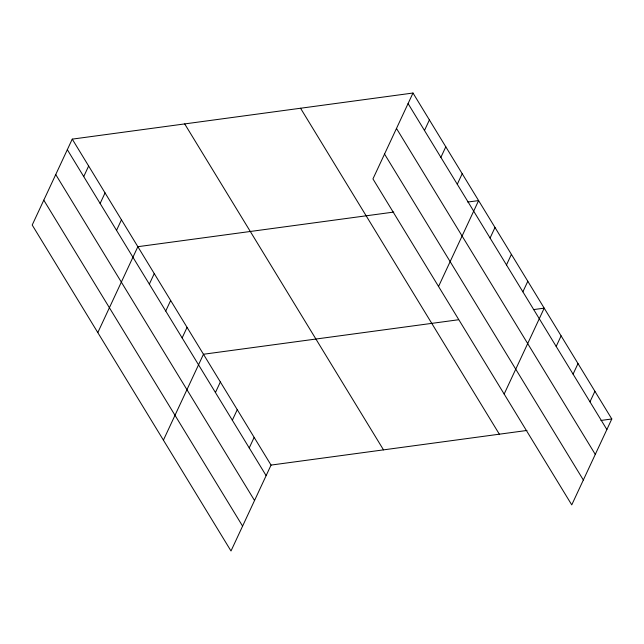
<?xml version="1.0" encoding="UTF-8"?>
<svg xmlns="http://www.w3.org/2000/svg" width="644" height="644" viewBox="0 0 644 644"><rect width="100%" height="100%" fill="white"/><g stroke="black" fill="none" stroke-linecap="round" stroke-linejoin="round"><path stroke-width="0.97" d="M72.249 139.128L32.2 225.022L231.003 550.974L271.052 465.081L72.249 139.128L412.997 93.026L611.8 418.978L571.751 504.872L372.948 178.919L412.997 93.026M83.728 176.577L88.655 166.015M100.134 203.464L105.053 192.91M116.532 230.359L121.458 219.805M97.808 332.586L137.856 246.692L393.774 212.069M149.336 284.141L154.254 273.587M165.733 311.036L170.66 300.474M182.139 337.923L187.058 327.369M163.407 440.15L203.464 354.256L458.391 319.77M215.434 392.518L220.361 381.964M232.331 420.226L237.258 409.673M249.228 447.934L254.155 437.381M424.476 130.474L429.403 119.921M440.882 157.369L445.801 146.808M457.28 184.256L462.199 173.703M438.548 286.483L478.605 200.59L467.753 202.055M490.084 238.038L495.003 227.485M506.482 264.934L511.408 254.372M522.88 291.821L527.806 281.267M504.155 394.048L544.204 308.154L533.361 309.627M556.183 346.424L561.109 335.862M573.08 374.124L578.006 363.57M589.976 401.832L594.903 391.278M271.052 465.081L526.969 430.458M600.949 420.452L611.8 418.978M408.079 103.579L606.873 429.54M396.487 128.446L595.281 454.398M384.54 154.053L583.343 480.013M300.555 108.24L499.35 434.193M184.699 123.914L383.502 449.866M67.33 149.682L266.133 475.642M55.738 174.548L254.533 500.501M43.792 200.155L242.595 526.116"/></g></svg>
